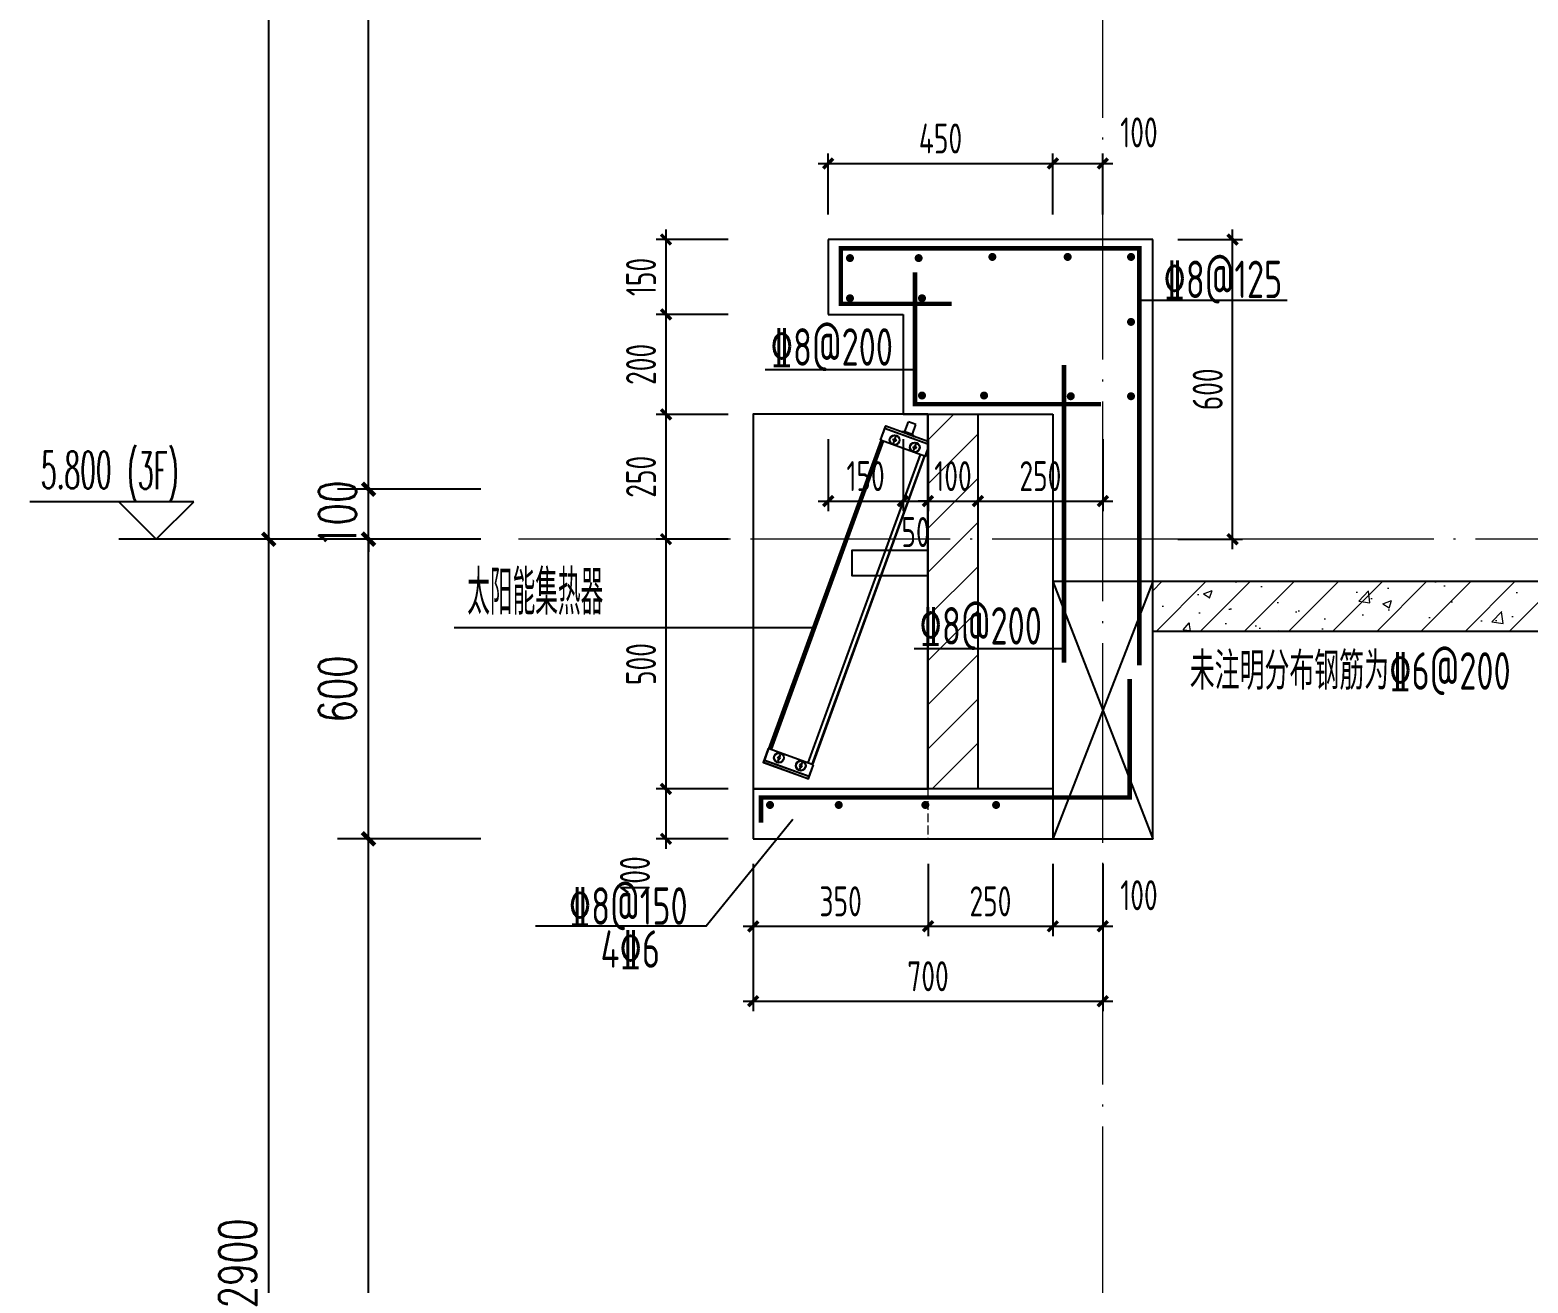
# Model space of a CAD drawing. Extents: x -1712635 to -854203, y -534641 to -21985.
# Drawn here: x -998730 to -995730, y -159580 to -157071 of the extents above; entities that cross this region are included whole.
import ezdxf
from ezdxf.xclip import XClip

# ---------------------------------------------------------------- set-up
doc = ezdxf.new("R2010")
doc.units = 0
doc.header["$LTSCALE"] = 1000
doc.header["$XCLIPFRAME"] = 2
doc.linetypes.add('DASH', pattern=[0.35, 0.25, -0.1])
doc.linetypes.add('DOTE', pattern=[2.42, 2, -0.2, 0.02, -0.2])
doc.layers.get('0').update_dxf_attribs({"linetype": 'CONTINUOUS'})
doc.layers.get('Defpoints').update_dxf_attribs({"linetype": 'CONTINUOUS'})
for name, color, linetype in [('DIM', 2, 'CONTINUOUS'), ('DIM_ELEV', 3, 'CONTINUOUS'), ('DIM_IDEN', 67, 'CONTINUOUS'), ('PUB_DIM', 3, 'CONTINUOUS'), ('PUB_TEXT', 2, 'CONTINUOUS'), ('REIN', 6, 'CONTINUOUS'), ('S-大样-砼线', 7, 'CONTINUOUS'), ('S-引出线', 40, 'CONTINUOUS'), ('TEXT', 2, 'CONTINUOUS'), ('WALL', 2, 'CONTINUOUS'), ('实线层', 7, 'CONTINUOUS')]:
    doc.layers.add(name, color=color, linetype=linetype)
for name, color, linetype, lineweight in [('DOTE', 19, 'DOTE', 9), ('PUB_HATCH', 8, 'CONTINUOUS', 9), ('平面-看线', 45, 'CONTINUOUS', 15)]:
    doc.layers.add(name, color=color, linetype=linetype, lineweight=lineweight)
doc.styles.add('_TCH_DIM', font='SIMPLEX.shx', dxfattribs={"width": 0.7, "bigfont": 'GBCBIG.shx'})
doc.styles.add('_TCH_DIM_T3', font='SIMPLEX', dxfattribs={"width": 0.705882, "bigfont": 'GBCBIG'})
doc.styles.add('DIM_FONT_T3', font='SIMPLEX', dxfattribs={"width": 0.705882, "bigfont": 'GBCBIG'})
doc.styles.add('TSSD_DIMENSION', font='Tssdeng.shx', dxfattribs={"width": 0.7, "bigfont": 'tssdchn.shx'})
doc.styles.add('TSSD_REIN', font='tssdeng.shx', dxfattribs={"width": 0.7, "height": 300, "bigfont": 'tssdchn.shx'})
doc.dimstyles.new('_TCH_ARCH&&25', dxfattribs={"dimtxt": 74.375, "dimasz": 25, "dimexe": 62.5, "dimexo": 75, "dimgap": 25, "dimtad": 1, "dimdec": 0, "dimzin": 0, "dimdsep": 46, "dimtxsty": '_TCH_DIM_T3', "dimblk": 'ARCHTICK', "dimcen": 0.09, "dimclrt": 7, "dimazin": 0, "dimtfac": 1, "dimtdec": 0, "dimtix": 1, "dimtmove": 2, "dimatfit": 3, "dimldrblk": 'ARCHTICK', "dimfxl": 0, "dimtolj": 1, "dimtzin": 0, "dimarcsym": 0})
doc.dimstyles.new('TSSD_20_20', dxfattribs={"dimtxt": 60, "dimasz": 20, "dimexe": 20, "dimexo": 50, "dimgap": 20, "dimtad": 1, "dimdec": 0, "dimzin": 0, "dimdsep": 46, "dimtxsty": 'TSSD_DIMENSION', "dimblk": 'ARCHTICK', "dimblk1": 'ARCHTICK', "dimblk2": 'ARCHTICK', "dimcen": 0, "dimdle": 20, "dimclrt": 7, "dimadec": 0, "dimazin": 0, "dimtfac": 1, "dimtdec": 0, "dimtix": 1, "dimtmove": 2, "dimatfit": 3, "dimfxl": 0, "dimtolj": 1, "dimtzin": 0, "dimarcsym": 0})

# ---------------------------------------------------------------- blocks, each defined once
blk = doc.blocks.new('A$C01192DFB')
at = {"layer": '实线层', "color": 5}
for p, q in [((-245.2, 221), (-235.1, 248.7)), ((-244.8, 220.8), (-234.5, 249)), ((-146.5, 211.5), (-236.8, 244.3)), ((-146.9, 212), (-236.2, 244.4)), ((-235.1, 248.7), (-234.7, 248.5)), ((-145.3, 216.4), (-234.6, 248.9)), ((-145.2, 216.5), (-234.5, 249)), ((-196.4, 238.3), (-189.3, 257.6)), ((-174.3, 252.1), (-189.3, 257.6)), ((-181.3, 232.8), (-174.3, 252.1)), ((-468.5, -396.9), (-243.8, 220.5)), ((-243.5, 220.4), (-468.2, -397)), ((-467.7, -397.2), (-243, 220.2)), ((-240, 219.1), (-464.7, -398.3)), ((-239.5, 218.9), (-464.2, -398.5)), ((-155, 188.2), (-245.2, 221)), ((-219.7, 220.8), (-218.7, 223.5)), ((-217.8, 218.6), (-219.7, 220.8)), ((-219.4, 214.4), (-214.3, 228.2)), ((-218.7, 223.5), (-215.9, 224)), ((-215, 219.1), (-217.8, 218.6)), ((-215.9, 224), (-214, 221.8)), ((-214, 221.8), (-215, 219.1)), ((-196.4, 238.3), (-203, 237.5)), ((-176.7, 228), (-203, 237.5)), ((-196.4, 238.3), (-181.3, 232.8)), ((-181.3, 232.8), (-176.7, 228)), ((-179, 199.7), (-174, 213.5)), ((-155.5, 188.3), (-145.2, 216.5)), ((-155, 188.2), (-144.9, 215.9)), ((-144.9, 215.9), (-145.4, 216)), ((-166, 192.2), (-390.7, -425.2)), ((-165.7, 192), (-390.4, -425.3)), ((-381.9, -428.4), (-157.2, 189)), ((-156.8, 188.8), (-381.5, -428.6)), ((-381.1, -428.7), (-156.4, 188.7)), ((-179.3, 206.1), (-178.4, 208.8)), ((-177.5, 203.9), (-179.3, 206.1)), ((-178.4, 208.8), (-175.5, 209.3)), ((-174.6, 204.4), (-177.5, 203.9)), ((-175.5, 209.3), (-173.7, 207.1)), ((-173.7, 207.1), (-174.6, 204.4)), ((-469.9, -396.4), (-480, -424.1)), ((-469.5, -396.6), (-479.7, -424.8)), ((-388.2, -452.5), (-478.4, -419.7)), ((-379.7, -429.2), (-469.9, -396.4)), ((-379.7, -429.2), (-468, -397.1)), ((-450.2, -412.7), (-451.2, -415.4)), ((-451.2, -415.4), (-449.4, -417.6)), ((-445.9, -408), (-450.9, -421.8)), ((-447.4, -412.2), (-450.2, -412.7)), ((-449.4, -417.6), (-446.5, -417.1)), ((-445.5, -414.4), (-447.4, -412.2)), ((-446.5, -417.1), (-445.5, -414.4)), ((-480, -424.1), (-479.6, -424.3)), ((-390.4, -457.1), (-479.7, -424.6)), ((-390.5, -457.2), (-479.7, -424.8)), ((-388.8, -452.7), (-478.1, -420.2)), ((-406.6, -428.6), (-407.6, -431.3)), ((-407.6, -431.3), (-405.7, -433.5)), ((-402.2, -423.9), (-407.2, -437.7)), ((-403.7, -428.1), (-406.6, -428.6)), ((-405.7, -433.5), (-402.9, -433)), ((-401.9, -430.3), (-403.7, -428.1)), ((-402.9, -433), (-401.9, -430.3)), ((-380.2, -429.1), (-390.5, -457.2)), ((-379.7, -429.2), (-389.8, -456.9)), ((-389.8, -456.9), (-390.3, -456.8))]:
    blk.add_line(p, q, dxfattribs=at)
for points in [[(-236.8, 244.3), (-236.7, 244.4), (-236.5, 244.5), (-236.4, 244.5), (-236.2, 244.4)], [(-146.5, 211.5), (-146.5, 211.6), (-146.6, 211.7), (-146.7, 211.9), (-146.9, 212)], [(-478.4, -419.7), (-478.4, -419.8), (-478.4, -420), (-478.2, -420.1), (-478.1, -420.2)], [(-388.2, -452.5), (-388.3, -452.6), (-388.4, -452.7), (-388.6, -452.7), (-388.8, -452.7)]]:
    blk.add_lwpolyline(points, dxfattribs=at)
blk.add_lwpolyline([(0, 0), (-302.4, 0), (-302.4, -49.7), (0, -49.7)], close=True, dxfattribs=at)
for centre, radius in [((-216.8, 221.3), 10), ((-216.8, 221.3), 9.5), ((-176.5, 206.6), 10), ((-176.5, 206.6), 9.5), ((-448.4, -414.9), 10), ((-448.4, -414.9), 9.5), ((-404.7, -430.8), 10), ((-404.7, -430.8), 9.5)]:
    blk.add_circle(centre, radius, dxfattribs=at)
for centre, start, end in [((-234.7, 248.5), 70, 160), ((-145.4, 216), 340, 70), ((-479.6, -424.3), 160, 250), ((-390.3, -456.8), 250, 340)]:
    blk.add_arc(centre, 0.5, start, end, dxfattribs=at)
blk = doc.blocks.new('_ArchTick')
at = {"color": 0, "const_width": 0.35}
blk.add_lwpolyline([(-0.5, -0.5), (0.5, 0.5)], dxfattribs=at)
blk = doc.blocks.new('*D3051')
at = {"layer": 'Defpoints', "color": 0}
for p in [(-996681.8, -157338.2), (-997131.8, -157490.5), (-996681.8, -157490.5)]:
    blk.add_point(p, dxfattribs=at)
at = {"layer": 'DIM', "color": 0, "lineweight": -2}
for p, q in [((-997131.8, -157440.5), (-997131.8, -157318.2)), ((-996681.8, -157440.5), (-996681.8, -157318.2)), ((-997151.8, -157338.2), (-996661.8, -157338.2))]:
    blk.add_line(p, q, dxfattribs=at)
at = {"layer": 'DIM', "color": 0, "lineweight": -2, "xscale": 20, "yscale": 20, "zscale": 20, "rotation": 180}
blk.add_blockref('_ArchTick', (-997131.8, -157338.2), dxfattribs=at)
at = {"layer": 'DIM', "color": 0, "lineweight": -2, "xscale": 20, "yscale": 20, "zscale": 20}
blk.add_blockref('_ArchTick', (-996681.8, -157338.2), dxfattribs=at)
at = {"layer": 'DIM', "color": 7, "insert": (-996906.8, -157288.2), "char_height": 60, "attachment_point": 5, "style": 'TSSD_DIMENSION'}
blk.add_mtext('\\A1;450', dxfattribs=at)
blk = doc.blocks.new('*D3052')
at = {"layer": 'Defpoints', "color": 0}
for p in [(-996581.8, -157338.2), (-996681.8, -157490.5), (-996581.8, -157490.5)]:
    blk.add_point(p, dxfattribs=at)
at = {"layer": 'DIM', "color": 0, "lineweight": -2}
for p, q in [((-996681.8, -157440.5), (-996681.8, -157318.2)), ((-996581.8, -157440.5), (-996581.8, -157318.2)), ((-996701.8, -157338.2), (-996561.8, -157338.2))]:
    blk.add_line(p, q, dxfattribs=at)
at = {"layer": 'DIM', "color": 0, "lineweight": -2, "xscale": 20, "yscale": 20, "zscale": 20, "rotation": 180}
blk.add_blockref('_ArchTick', (-996681.8, -157338.2), dxfattribs=at)
at = {"layer": 'DIM', "color": 0, "lineweight": -2, "xscale": 20, "yscale": 20, "zscale": 20}
blk.add_blockref('_ArchTick', (-996581.8, -157338.2), dxfattribs=at)
at = {"layer": 'DIM', "color": 7, "insert": (-996509.4, -157276), "char_height": 60, "attachment_point": 5, "style": 'TSSD_DIMENSION'}
blk.add_mtext('\\A1;100', dxfattribs=at)
blk = doc.blocks.new('*D3053')
at = {"layer": 'Defpoints', "color": 0}
for p in [(-997131.8, -157840.5), (-996981.8, -157840.5), (-996981.8, -158014.2)]:
    blk.add_point(p, dxfattribs=at)
at = {"layer": 'DIM', "color": 0, "lineweight": -2}
for p, q in [((-997131.8, -157890.5), (-997131.8, -158034.2)), ((-996981.8, -157890.5), (-996981.8, -158034.2)), ((-997151.8, -158014.2), (-996961.8, -158014.2))]:
    blk.add_line(p, q, dxfattribs=at)
at = {"layer": 'DIM', "color": 0, "lineweight": -2, "xscale": 20, "yscale": 20, "zscale": 20, "rotation": 180}
blk.add_blockref('_ArchTick', (-997131.8, -158014.2), dxfattribs=at)
at = {"layer": 'DIM', "color": 0, "lineweight": -2, "xscale": 20, "yscale": 20, "zscale": 20}
blk.add_blockref('_ArchTick', (-996981.8, -158014.2), dxfattribs=at)
at = {"layer": 'DIM', "color": 7, "insert": (-997056.8, -157964.2), "char_height": 60, "attachment_point": 5, "style": 'TSSD_DIMENSION'}
blk.add_mtext('\\A1;150', dxfattribs=at)
blk = doc.blocks.new('*D3054')
at = {"layer": 'Defpoints', "color": 0}
for p in [(-996981.8, -157840.5), (-996931.8, -157840.5), (-996931.8, -158014.2)]:
    blk.add_point(p, dxfattribs=at)
at = {"layer": 'DIM', "color": 0, "lineweight": -2}
for p, q in [((-996981.8, -157890.5), (-996981.8, -158034.2)), ((-996931.8, -157890.5), (-996931.8, -158034.2)), ((-997001.8, -158014.2), (-996911.8, -158014.2))]:
    blk.add_line(p, q, dxfattribs=at)
at = {"layer": 'DIM', "color": 0, "lineweight": -2, "xscale": 20, "yscale": 20, "zscale": 20, "rotation": 180}
blk.add_blockref('_ArchTick', (-996981.8, -158014.2), dxfattribs=at)
at = {"layer": 'DIM', "color": 0, "lineweight": -2, "xscale": 20, "yscale": 20, "zscale": 20}
blk.add_blockref('_ArchTick', (-996931.8, -158014.2), dxfattribs=at)
at = {"layer": 'DIM', "color": 7, "insert": (-996956.8, -158076.2), "char_height": 60, "attachment_point": 5, "style": 'TSSD_DIMENSION'}
blk.add_mtext('\\A1;50', dxfattribs=at)
blk = doc.blocks.new('*D3055')
at = {"layer": 'Defpoints', "color": 0}
for p in [(-996931.8, -157840.5), (-996831.8, -157840.5), (-996831.8, -158014.2)]:
    blk.add_point(p, dxfattribs=at)
at = {"layer": 'DIM', "color": 0, "lineweight": -2}
for p, q in [((-996931.8, -157890.5), (-996931.8, -158034.2)), ((-996831.8, -157890.5), (-996831.8, -158034.2)), ((-996931.8, -158014.2), (-996951.8, -158014.2)), ((-996931.8, -158014.2), (-996831.8, -158014.2)), ((-996831.8, -158014.2), (-996811.8, -158014.2))]:
    blk.add_line(p, q, dxfattribs=at)
at = {"layer": 'DIM', "color": 0, "lineweight": -2, "xscale": 20, "yscale": 20, "zscale": 20}
blk.add_blockref('_ArchTick', (-996931.8, -158014.2), dxfattribs=at)
at = {"layer": 'DIM', "color": 0, "lineweight": -2, "xscale": 20, "yscale": 20, "zscale": 20, "rotation": 180}
blk.add_blockref('_ArchTick', (-996831.8, -158014.2), dxfattribs=at)
at = {"layer": 'DIM', "color": 7, "insert": (-996881.8, -157964.2), "char_height": 60, "attachment_point": 5, "style": 'TSSD_DIMENSION'}
blk.add_mtext('\\A1;100', dxfattribs=at)
blk = doc.blocks.new('*D3056')
at = {"layer": 'Defpoints', "color": 0}
for p in [(-996831.8, -157840.5), (-996581.8, -157840.5), (-996581.8, -158014.2)]:
    blk.add_point(p, dxfattribs=at)
at = {"layer": 'DIM', "color": 0, "lineweight": -2}
for p, q in [((-996831.8, -157890.5), (-996831.8, -158034.2)), ((-996581.8, -157890.5), (-996581.8, -158034.2)), ((-996851.8, -158014.2), (-996561.8, -158014.2))]:
    blk.add_line(p, q, dxfattribs=at)
at = {"layer": 'DIM', "color": 0, "lineweight": -2, "xscale": 20, "yscale": 20, "zscale": 20, "rotation": 180}
blk.add_blockref('_ArchTick', (-996831.8, -158014.2), dxfattribs=at)
at = {"layer": 'DIM', "color": 0, "lineweight": -2, "xscale": 20, "yscale": 20, "zscale": 20}
blk.add_blockref('_ArchTick', (-996581.8, -158014.2), dxfattribs=at)
at = {"layer": 'DIM', "color": 7, "insert": (-996706.8, -157964.2), "char_height": 60, "attachment_point": 5, "style": 'TSSD_DIMENSION'}
blk.add_mtext('\\A1;250', dxfattribs=at)
blk = doc.blocks.new('*D3069')
at = {"layer": 'Defpoints', "color": 0}
for p in [(-997281.8, -158690.5), (-996581.8, -158690.5), (-996581.8, -159015.6)]:
    blk.add_point(p, dxfattribs=at)
at = {"layer": 'DIM', "color": 0, "lineweight": -2}
for p, q in [((-997281.8, -158740.5), (-997281.8, -159035.6)), ((-996581.8, -158740.5), (-996581.8, -159035.6)), ((-997301.8, -159015.6), (-996561.8, -159015.6))]:
    blk.add_line(p, q, dxfattribs=at)
at = {"layer": 'DIM', "color": 0, "lineweight": -2, "xscale": 20, "yscale": 20, "zscale": 20, "rotation": 180}
blk.add_blockref('_ArchTick', (-997281.8, -159015.6), dxfattribs=at)
at = {"layer": 'DIM', "color": 0, "lineweight": -2, "xscale": 20, "yscale": 20, "zscale": 20}
blk.add_blockref('_ArchTick', (-996581.8, -159015.6), dxfattribs=at)
at = {"layer": 'DIM', "color": 7, "insert": (-996931.8, -158965.6), "char_height": 60, "attachment_point": 5, "style": 'TSSD_DIMENSION'}
blk.add_mtext('\\A1;700', dxfattribs=at)
blk = doc.blocks.new('*D3070')
at = {"layer": 'Defpoints', "color": 0}
for p in [(-997281.8, -158690.5), (-996931.8, -158690.5), (-996931.8, -158865.6)]:
    blk.add_point(p, dxfattribs=at)
at = {"layer": 'DIM', "color": 0, "lineweight": -2}
for p, q in [((-997281.8, -158740.5), (-997281.8, -158885.6)), ((-996931.8, -158740.5), (-996931.8, -158885.6)), ((-997301.8, -158865.6), (-996911.8, -158865.6))]:
    blk.add_line(p, q, dxfattribs=at)
at = {"layer": 'DIM', "color": 0, "lineweight": -2, "xscale": 20, "yscale": 20, "zscale": 20, "rotation": 180}
blk.add_blockref('_ArchTick', (-997281.8, -158865.6), dxfattribs=at)
at = {"layer": 'DIM', "color": 0, "lineweight": -2, "xscale": 20, "yscale": 20, "zscale": 20}
blk.add_blockref('_ArchTick', (-996931.8, -158865.6), dxfattribs=at)
at = {"layer": 'DIM', "color": 7, "insert": (-997106.8, -158815.6), "char_height": 60, "attachment_point": 5, "style": 'TSSD_DIMENSION'}
blk.add_mtext('\\A1;350', dxfattribs=at)
blk = doc.blocks.new('*D3071')
at = {"layer": 'Defpoints', "color": 0}
for p in [(-996931.8, -158690.5), (-996681.8, -158690.5), (-996681.8, -158865.6)]:
    blk.add_point(p, dxfattribs=at)
at = {"layer": 'DIM', "color": 0, "lineweight": -2}
for p, q in [((-996931.8, -158740.5), (-996931.8, -158885.6)), ((-996681.8, -158740.5), (-996681.8, -158885.6)), ((-996951.8, -158865.6), (-996661.8, -158865.6))]:
    blk.add_line(p, q, dxfattribs=at)
at = {"layer": 'DIM', "color": 0, "lineweight": -2, "xscale": 20, "yscale": 20, "zscale": 20, "rotation": 180}
blk.add_blockref('_ArchTick', (-996931.8, -158865.6), dxfattribs=at)
at = {"layer": 'DIM', "color": 0, "lineweight": -2, "xscale": 20, "yscale": 20, "zscale": 20}
blk.add_blockref('_ArchTick', (-996681.8, -158865.6), dxfattribs=at)
at = {"layer": 'DIM', "color": 7, "insert": (-996806.8, -158815.6), "char_height": 60, "attachment_point": 5, "style": 'TSSD_DIMENSION'}
blk.add_mtext('\\A1;250', dxfattribs=at)
blk = doc.blocks.new('*D3072')
at = {"layer": 'Defpoints', "color": 0}
for p in [(-996681.8, -158690.5), (-996581.8, -158690.5), (-996581.8, -158865.6)]:
    blk.add_point(p, dxfattribs=at)
at = {"layer": 'DIM', "color": 0, "lineweight": -2}
for p, q in [((-996681.8, -158740.5), (-996681.8, -158885.6)), ((-996581.8, -158740.5), (-996581.8, -158885.6)), ((-996701.8, -158865.6), (-996561.8, -158865.6))]:
    blk.add_line(p, q, dxfattribs=at)
at = {"layer": 'DIM', "color": 0, "lineweight": -2, "xscale": 20, "yscale": 20, "zscale": 20, "rotation": 180}
blk.add_blockref('_ArchTick', (-996681.8, -158865.6), dxfattribs=at)
at = {"layer": 'DIM', "color": 0, "lineweight": -2, "xscale": 20, "yscale": 20, "zscale": 20}
blk.add_blockref('_ArchTick', (-996581.8, -158865.6), dxfattribs=at)
at = {"layer": 'DIM', "color": 7, "insert": (-996509.4, -158803.4), "char_height": 60, "attachment_point": 5, "style": 'TSSD_DIMENSION'}
blk.add_mtext('\\A1;100', dxfattribs=at)
blk = doc.blocks.new('*D3075')
at = {"layer": 'Defpoints', "color": 0}
for p in [(-996481.8, -157490.5), (-996321.8, -157490.5), (-996481.8, -158090.5)]:
    blk.add_point(p, dxfattribs=at)
at = {"layer": 'DIM', "color": 0, "lineweight": -2}
for p, q in [((-996321.8, -158110.5), (-996321.8, -157470.5)), ((-996431.8, -157490.5), (-996301.8, -157490.5)), ((-996431.8, -158090.5), (-996301.8, -158090.5))]:
    blk.add_line(p, q, dxfattribs=at)
at = {"layer": 'DIM', "color": 0, "lineweight": -2, "xscale": 20, "yscale": 20, "zscale": 20}
for p, rotation in [((-996321.8, -157490.5), 90), ((-996321.8, -158090.5), 270)]:
    blk.add_blockref('_ArchTick', p, dxfattribs=dict(at, rotation=rotation))
at = {"layer": 'DIM', "color": 7, "insert": (-996371.8, -157790.5), "char_height": 60, "attachment_point": 5, "rotation": 90, "style": 'TSSD_DIMENSION'}
blk.add_mtext('\\A1;600', dxfattribs=at)
blk = doc.blocks.new('*D3076')
at = {"layer": 'Defpoints', "color": 0}
for p in [(-997456.4, -157490.5), (-997281.8, -157490.5), (-997281.8, -157640.5)]:
    blk.add_point(p, dxfattribs=at)
at = {"layer": 'DIM', "color": 0, "lineweight": -2}
for p, q in [((-997456.4, -157660.5), (-997456.4, -157470.5)), ((-997331.8, -157490.5), (-997476.4, -157490.5)), ((-997331.8, -157640.5), (-997476.4, -157640.5))]:
    blk.add_line(p, q, dxfattribs=at)
at = {"layer": 'DIM', "color": 0, "lineweight": -2, "xscale": 20, "yscale": 20, "zscale": 20}
for p, rotation in [((-997456.4, -157490.5), 90), ((-997456.4, -157640.5), 270)]:
    blk.add_blockref('_ArchTick', p, dxfattribs=dict(at, rotation=rotation))
at = {"layer": 'DIM', "color": 7, "insert": (-997506.4, -157565.5), "char_height": 60, "attachment_point": 5, "rotation": 90, "style": 'TSSD_DIMENSION'}
blk.add_mtext('\\A1;150', dxfattribs=at)
blk = doc.blocks.new('*D3077')
at = {"layer": 'Defpoints', "color": 0}
for p in [(-997456.4, -157640.5), (-997281.8, -157640.5), (-997281.8, -157840.5)]:
    blk.add_point(p, dxfattribs=at)
at = {"layer": 'DIM', "color": 0, "lineweight": -2}
for p, q in [((-997456.4, -157860.5), (-997456.4, -157620.5)), ((-997331.8, -157640.5), (-997476.4, -157640.5)), ((-997331.8, -157840.5), (-997476.4, -157840.5))]:
    blk.add_line(p, q, dxfattribs=at)
at = {"layer": 'DIM', "color": 0, "lineweight": -2, "xscale": 20, "yscale": 20, "zscale": 20}
for p, rotation in [((-997456.4, -157640.5), 90), ((-997456.4, -157840.5), 270)]:
    blk.add_blockref('_ArchTick', p, dxfattribs=dict(at, rotation=rotation))
at = {"layer": 'DIM', "color": 7, "insert": (-997506.4, -157740.5), "char_height": 60, "attachment_point": 5, "rotation": 90, "style": 'TSSD_DIMENSION'}
blk.add_mtext('\\A1;200', dxfattribs=at)
blk = doc.blocks.new('*D3078')
at = {"layer": 'Defpoints', "color": 0}
for p in [(-997456.4, -157840.5), (-997281.8, -157840.5), (-997281.8, -158090.5)]:
    blk.add_point(p, dxfattribs=at)
at = {"layer": 'DIM', "color": 0, "lineweight": -2}
for p, q in [((-997331.8, -157840.5), (-997476.4, -157840.5)), ((-997456.4, -158110.5), (-997456.4, -157820.5)), ((-997331.8, -158090.5), (-997476.4, -158090.5))]:
    blk.add_line(p, q, dxfattribs=at)
at = {"layer": 'DIM', "color": 0, "lineweight": -2, "xscale": 20, "yscale": 20, "zscale": 20}
for p, rotation in [((-997456.4, -157840.5), 90), ((-997456.4, -158090.5), 270)]:
    blk.add_blockref('_ArchTick', p, dxfattribs=dict(at, rotation=rotation))
at = {"layer": 'DIM', "color": 7, "insert": (-997506.4, -157965.5), "char_height": 60, "attachment_point": 5, "rotation": 90, "style": 'TSSD_DIMENSION'}
blk.add_mtext('\\A1;250', dxfattribs=at)
blk = doc.blocks.new('*D3079')
at = {"layer": 'Defpoints', "color": 0}
for p in [(-997456.4, -158090.5), (-997281.8, -158090.5), (-997281.8, -158590.5)]:
    blk.add_point(p, dxfattribs=at)
at = {"layer": 'DIM', "color": 0, "lineweight": -2}
for p, q in [((-997456.4, -158610.5), (-997456.4, -158070.5)), ((-997331.8, -158090.5), (-997476.4, -158090.5)), ((-997331.8, -158590.5), (-997476.4, -158590.5))]:
    blk.add_line(p, q, dxfattribs=at)
at = {"layer": 'DIM', "color": 0, "lineweight": -2, "xscale": 20, "yscale": 20, "zscale": 20}
for p, rotation in [((-997456.4, -158090.5), 90), ((-997456.4, -158590.5), 270)]:
    blk.add_blockref('_ArchTick', p, dxfattribs=dict(at, rotation=rotation))
at = {"layer": 'DIM', "color": 7, "insert": (-997506.4, -158340.5), "char_height": 60, "attachment_point": 5, "rotation": 90, "style": 'TSSD_DIMENSION'}
blk.add_mtext('\\A1;500', dxfattribs=at)
blk = doc.blocks.new('*D3080')
at = {"layer": 'Defpoints', "color": 0}
for p in [(-997456.4, -158590.5), (-997281.8, -158590.5), (-997281.8, -158690.5)]:
    blk.add_point(p, dxfattribs=at)
at = {"layer": 'DIM', "color": 0, "lineweight": -2}
for p, q in [((-997331.8, -158590.5), (-997476.4, -158590.5)), ((-997456.4, -158710.5), (-997456.4, -158570.5)), ((-997331.8, -158690.5), (-997476.4, -158690.5))]:
    blk.add_line(p, q, dxfattribs=at)
at = {"layer": 'DIM', "color": 0, "lineweight": -2, "xscale": 20, "yscale": 20, "zscale": 20}
for p, rotation in [((-997456.4, -158590.5), 90), ((-997456.4, -158690.5), 270)]:
    blk.add_blockref('_ArchTick', p, dxfattribs=dict(at, rotation=rotation))
at = {"layer": 'DIM', "color": 7, "insert": (-997518.6, -158762.9), "char_height": 60, "attachment_point": 5, "rotation": 90, "style": 'TSSD_DIMENSION'}
blk.add_mtext('\\A1;100', dxfattribs=at)
blk = doc.blocks.new('*D3107')
at = {"layer": 'Defpoints', "color": 0}
for p in [(-998052, -158690.5), (-997752, -158690.5), (-997752, -160890.5)]:
    blk.add_point(p, dxfattribs=at)
at = {"layer": 'PUB_DIM', "color": 0, "lineweight": -2}
for p, q in [((-997827, -158690.5), (-998114.5, -158690.5)), ((-998052, -160890.5), (-998052, -158690.5)), ((-997827, -160890.5), (-998114.5, -160890.5))]:
    blk.add_line(p, q, dxfattribs=at)
at = {"layer": 'PUB_DIM', "color": 0, "lineweight": -2, "xscale": 25, "yscale": 25, "zscale": 25}
for p, rotation in [((-998052, -158690.5), 90), ((-998052, -160890.5), 270)]:
    blk.add_blockref('_ArchTick', p, dxfattribs=dict(at, rotation=rotation))
at = {"layer": 'PUB_DIM', "color": 7, "insert": (-998114.2, -159790.5), "char_height": 74.38, "attachment_point": 5, "rotation": 90, "style": '_TCH_DIM_T3'}
blk.add_mtext('\\A1;2200', dxfattribs=at)
blk = doc.blocks.new('*D3108')
at = {"layer": 'Defpoints', "color": 0}
for p in [(-998052, -158090.5), (-997752, -158090.5), (-997752, -158690.5)]:
    blk.add_point(p, dxfattribs=at)
at = {"layer": 'PUB_DIM', "color": 0, "lineweight": -2}
for p, q in [((-997827, -158090.5), (-998114.5, -158090.5)), ((-998052, -158690.5), (-998052, -158090.5)), ((-997827, -158690.5), (-998114.5, -158690.5))]:
    blk.add_line(p, q, dxfattribs=at)
at = {"layer": 'PUB_DIM', "color": 0, "lineweight": -2, "xscale": 25, "yscale": 25, "zscale": 25}
for p, rotation in [((-998052, -158090.5), 90), ((-998052, -158690.5), 270)]:
    blk.add_blockref('_ArchTick', p, dxfattribs=dict(at, rotation=rotation))
at = {"layer": 'PUB_DIM', "color": 7, "insert": (-998114.2, -158390.5), "char_height": 74.38, "attachment_point": 5, "rotation": 90, "style": '_TCH_DIM_T3'}
blk.add_mtext('\\A1;600', dxfattribs=at)
blk = doc.blocks.new('*D3109')
at = {"layer": 'Defpoints', "color": 0}
for p in [(-998052, -157990.5), (-997752, -157990.5), (-997752, -158090.5)]:
    blk.add_point(p, dxfattribs=at)
at = {"layer": 'PUB_DIM', "color": 0, "lineweight": -2}
for p, q in [((-997827, -157990.5), (-998114.5, -157990.5)), ((-998052, -157990.5), (-998052, -157965.5)), ((-998052, -158090.5), (-998052, -157990.5)), ((-997827, -158090.5), (-998114.5, -158090.5)), ((-998052, -158090.5), (-998052, -158115.5))]:
    blk.add_line(p, q, dxfattribs=at)
at = {"layer": 'PUB_DIM', "color": 0, "lineweight": -2, "xscale": 25, "yscale": 25, "zscale": 25}
for p, rotation in [((-998052, -157990.5), 270), ((-998052, -158090.5), 90)]:
    blk.add_blockref('_ArchTick', p, dxfattribs=dict(at, rotation=rotation))
at = {"layer": 'PUB_DIM', "color": 7, "insert": (-998114.2, -158040.5), "char_height": 74.38, "attachment_point": 5, "rotation": 90, "style": '_TCH_DIM_T3'}
blk.add_mtext('\\A1;100', dxfattribs=at)
blk = doc.blocks.new('*D3110')
at = {"layer": 'Defpoints', "color": 0}
for p in [(-998052, -155790.5), (-997752, -155790.5), (-997752, -157990.5)]:
    blk.add_point(p, dxfattribs=at)
at = {"layer": 'PUB_DIM', "color": 0, "lineweight": -2}
for p, q in [((-997827, -155790.5), (-998114.5, -155790.5)), ((-998052, -157990.5), (-998052, -155790.5)), ((-997827, -157990.5), (-998114.5, -157990.5))]:
    blk.add_line(p, q, dxfattribs=at)
at = {"layer": 'PUB_DIM', "color": 0, "lineweight": -2, "xscale": 25, "yscale": 25, "zscale": 25}
for p, rotation in [((-998052, -155790.5), 90), ((-998052, -157990.5), 270)]:
    blk.add_blockref('_ArchTick', p, dxfattribs=dict(at, rotation=rotation))
at = {"layer": 'PUB_DIM', "color": 7, "insert": (-998114.2, -156890.5), "char_height": 74.38, "attachment_point": 5, "rotation": 90, "style": '_TCH_DIM_T3'}
blk.add_mtext('\\A1;2200', dxfattribs=at)
blk = doc.blocks.new('*D3122')
at = {"layer": 'Defpoints', "color": 0}
for p in [(-998252, -158090.5), (-997752, -158090.5), (-997752, -160990.5)]:
    blk.add_point(p, dxfattribs=at)
at = {"layer": 'PUB_DIM', "color": 0, "lineweight": -2}
for p, q in [((-997827, -158090.5), (-998314.5, -158090.5)), ((-998252, -160990.5), (-998252, -158090.5)), ((-997827, -160990.5), (-998314.5, -160990.5))]:
    blk.add_line(p, q, dxfattribs=at)
at = {"layer": 'PUB_DIM', "color": 0, "lineweight": -2, "xscale": 25, "yscale": 25, "zscale": 25}
for p, rotation in [((-998252, -158090.5), 90), ((-998252, -160990.5), 270)]:
    blk.add_blockref('_ArchTick', p, dxfattribs=dict(at, rotation=rotation))
at = {"layer": 'PUB_DIM', "color": 7, "insert": (-998314.2, -159540.5), "char_height": 74.38, "attachment_point": 5, "rotation": 90, "style": '_TCH_DIM_T3'}
blk.add_mtext('\\A1;2900', dxfattribs=at)
blk = doc.blocks.new('*D3123')
at = {"layer": 'Defpoints', "color": 0}
for p in [(-998252, -155190.5), (-997752, -155190.5), (-997752, -158090.5)]:
    blk.add_point(p, dxfattribs=at)
at = {"layer": 'PUB_DIM', "color": 0, "lineweight": -2}
for p, q in [((-997827, -155190.5), (-998314.5, -155190.5)), ((-998252, -158090.5), (-998252, -155190.5)), ((-997827, -158090.5), (-998314.5, -158090.5))]:
    blk.add_line(p, q, dxfattribs=at)
at = {"layer": 'PUB_DIM', "color": 0, "lineweight": -2, "xscale": 25, "yscale": 25, "zscale": 25}
for p, rotation in [((-998252, -155190.5), 90), ((-998252, -158090.5), 270)]:
    blk.add_blockref('_ArchTick', p, dxfattribs=dict(at, rotation=rotation))
at = {"layer": 'PUB_DIM', "color": 7, "insert": (-998314.2, -156640.5), "char_height": 74.38, "attachment_point": 5, "rotation": 90, "style": '_TCH_DIM_T3'}
blk.add_mtext('\\A1;2900', dxfattribs=at)
blk = doc.blocks.new('20210809.02271152')
at = {"layer": 'REIN', "const_width": 9}
for points in [[(87988.1, 67904.5), (87766, 67904.5), (87766, 68015.8), (88363.7, 68015.8), (88363.7, 67180.8)], [(87914.3, 67967.4), (87914.3, 67703.8), (88286.6, 67703.8)], [(88212.6, 67186.4), (88212.6, 67782.3)], [(87606.1, 66865.9), (87606.1, 66916.3), (88344.3, 66916.3), (88344.3, 67153.2)]]:
    blk.add_lwpolyline(points, dxfattribs=at)
at = {"layer": 'REIN', "const_width": 8}
for points in [[(87780.2, 67996.2, 1), (87788.2, 67996.2, 1)], [(87917.7, 67996.2, 1), (87925.7, 67996.2, 1)], [(88065.3, 67998.5, 1), (88073.3, 67998.5, 1)], [(88216.1, 67998.5, 1), (88224.1, 67998.5, 1)], [(88343, 67998.5, 1), (88351, 67998.5, 1)], [(87780.2, 67915.8, 1), (87788.2, 67915.8, 1)], [(87924.4, 67915.8, 1), (87932.4, 67915.8, 1)], [(88343, 67868.4, 1), (88351, 67868.4, 1)], [(87924.4, 67721, 1), (87932.4, 67721, 1)], [(88048.7, 67721, 1), (88056.7, 67721, 1)], [(88222.3, 67719.6, 1), (88230.3, 67719.6, 1)], [(88343, 67719.6, 1), (88351, 67719.6, 1)], [(87620.1, 66901.2, 1), (87628.1, 66901.2, 1)], [(87757.7, 66901.2, 1), (87765.7, 66901.2, 1)], [(87931.1, 66901.2, 1), (87939.1, 66901.2, 1)], [(88072.8, 66901.2, 1), (88080.8, 66901.2, 1)]]:
    blk.add_lwpolyline(points, format="xyb", close=True, dxfattribs=at)
at = {"layer": 'S-引出线'}
for p, q in [((88359.7, 67912), (88659.8, 67912)), ((87614.2, 67773.1), (87914.3, 67773.1)), ((87912.5, 67214.7), (88212.6, 67214.7))]:
    blk.add_line(p, q, dxfattribs=at)
blk.add_lwpolyline([(87669.8, 66872.1), (87496.1, 66658.7), (87154.5, 66658.7)], dxfattribs=at)
at = {"layer": 'TEXT', "style": 'TSSD_REIN', "width": 0.7}
for s, p in [('%%1328@125', (88411.8, 67916.1)), ('%%1328@200', (87625.2, 67780.7)), ('%%1328@200', (87923.4, 67222.3)), ('未注明分布钢筋为%%1326@200', (88464.6, 67132)), ('%%1328@150', (87221.1, 66661.3)), ('4%%1326', (87284.9, 66575.2))]:
    blk.add_text(s, height=75, rotation=0, dxfattribs=at).set_placement(p)
blk = doc.blocks.new('20210902.15310664')
at = {"layer": 'DOTE', "color": 1, "linetype": 'DOTE', "ltscale": 0.2}
for p, q in [((85057.8, -133245.9), (85057.8, -113645.9)), ((87656.3, -126345.9), (83887.6, -126345.9))]:
    blk.add_line(p, q, dxfattribs=at)

msp = doc.modelspace()

# ---------------------------------------------------------------- hatches: boundary and pattern name
at = {"layer": 'PUB_HATCH'}
h = msp.add_hatch(dxfattribs=at)
h.set_pattern_fill('普通砖', color=256, scale=25, style=0)
h.set_pattern_definition([(45, (-1569657.01, 4597.395), (-44.1941915, 44.1941915), [])])
h.paths.add_polyline_path([(-996931.83, -157840.48), (-996931.83, -158590.48), (-996831.83, -158590.48), (-996831.83, -157840.48)])
h = msp.add_hatch(dxfattribs=at)
h.set_pattern_fill('钢筋混凝土', color=256, scale=25, style=0)
h.set_pattern_definition([(45, (-1569657.01, 4552.52), (-44.194174, 44.194174), []), (50, (-1569657.01, 4552.52), (179.315046, -15.688034), [18.75, -206.25]), (355, (-1569657.01, 4552.52), (-34.687833, 188.048033), [15, -165]), (100.4514, (-1569642.07, 4551.21), (144.627345, 172.359886), [15.93505, -175.28553]), (46.1842, (-1569657, 4602.52), (266.81026, -41.37975), [28.125, -309.375]), (96.6356, (-1569634.78, 4599.07), (233.66568, 243.52947), [23.90257, -262.92825]), (351.1842, (-1569657, 4602.52), (233.66549, 243.52965), [22.5, -247.5]), (21, (-1569632.01, 4590.02), (149.226763, -100.654723), [18.75, -206.25]), (326, (-1569632.01, 4590.02), (60.828833, 181.28751), [15, -165]), (71.4514, (-1569619.58, 4581.63), (210.055657, 80.632624), [15.93505, -175.28553]), (37.5, (-1569657.01, 4552.52), (3.039964, 83.2234635), [0, -163, 0, -167.5, 0, -165.625]), (7.5, (-1569657.01, 4552.52), (65.767384, 98.602928), [0, -95.5, 0, -159.25, 0, -63.125]), (327.5, (-1569712.76, 4552.52), (133.455609, -5.638718), [0, -62.5, 0, -195, 0, -258.75]), (317.5, (-1569737.76, 4552.52), (145.796542, 25.026246), [0, -81.25, 0, -129.5, 0, -183.75])])
h.paths.add_polyline_path([(-996481.83, -158175.52), (-996481.83, -158275.52), (-993983.3, -158275.52), (-993983.3, -158175.52)])

# ---------------------------------------------------------------- linework, layer by layer
at = {"layer": 'DIM_ELEV', "color": 1}
for p, q in [((-998402.02, -158015.52), (-998730.02, -158015.52)), ((-998477.02, -158090.52), (-998552.02, -158015.52)), ((-998477.02, -158090.52), (-998402.02, -158015.52)), ((-998052.02, -158090.52), (-998552.02, -158090.52))]:
    msp.add_line(p, q, dxfattribs=at)
at = {"layer": 'DIM_IDEN'}
for p, q in [((-997343.31, -158268.02), (-997880.74, -158268.02)), ((-997162.23, -158268.02), (-997343.31, -158268.02))]:
    msp.add_line(p, q, dxfattribs=at)
at = {"layer": 'S-大样-砼线'}
for p, q in [((-996681.83, -158175.48), (-996481.83, -158690.48)), ((-996481.83, -158175.48), (-996681.83, -158690.48))]:
    msp.add_line(p, q, dxfattribs=at)
msp.add_lwpolyline([(-996481.83, -158175.48), (-996681.83, -158175.48), (-996681.83, -158690.48), (-996481.83, -158690.48)], close=True, dxfattribs=at)
at = {"layer": 'WALL'}
for p, q in [((-996481.83, -157490.48), (-997131.83, -157490.48)), ((-997131.83, -157490.48), (-997131.83, -157640.48)), ((-996481.83, -158175.52), (-996481.83, -157490.48)), ((-997131.83, -157640.48), (-996981.83, -157640.48)), ((-996981.83, -157640.48), (-996981.83, -157840.48)), ((-996981.83, -157840.48), (-996681.83, -157840.48)), ((-996931.83, -157840.48), (-996931.83, -158590.48)), ((-996831.83, -157840.48), (-996831.83, -158590.48)), ((-996681.83, -157840.48), (-996681.83, -158590.48)), ((-993983.3, -158175.52), (-996481.83, -158175.52)), ((-993983.3, -158275.52), (-996481.83, -158275.52)), ((-996481.83, -158690.48), (-996481.83, -158275.52)), ((-996681.83, -158590.48), (-997281.83, -158590.48)), ((-997281.83, -158590.48), (-997281.83, -158690.41)), ((-997281.83, -158690.41), (-996481.83, -158690.48))]:
    msp.add_line(p, q, dxfattribs=at)
at = {"layer": '平面-看线', "color": 6, "linetype": 'DASH', "ltscale": 0.07}
msp.add_line((-996931.83, -158590.52), (-996931.83, -158690.51), dxfattribs=at)

# ---------------------------------------------------------------- block references
ref = msp.add_blockref('A$C01192DFB', (-996781.83, -158113.26))
XClip(ref).set_block_clipping_path([(-499.9999972109, -477.2523620249), (-149.9999999827, 272.7850539306)])
at = {"layer": 'DOTE'}
msp.add_blockref('20210902.15310664', (-1081639.59, -31744.62), dxfattribs=at)
at = {"layer": 'REIN'}
msp.add_blockref('20210809.02271152', (-1084872.26, -225523.83), dxfattribs=at)

# ---------------------------------------------------------------- texts
at = {"layer": 'PUB_TEXT', "color": 1, "style": '_TCH_DIM', "width": 0.494118}
for s, p in [('(3F)', (-998535.97, -157990.49)), ('5.800', (-998708.12, -157989.27))]:
    msp.add_text(s, height=74.375, dxfattribs=at).set_placement(p)
at = {"layer": 'PUB_TEXT', "style": 'DIM_FONT_T3', "width": 0.705882}
msp.add_text('太阳能集热器', height=89.362, dxfattribs=at).set_placement((-997854.49, -158241.77))

# ---------------------------------------------------------------- dimensions: what is measured, and where the dimension line sits
at = {"layer": 'DIM'}
for base, p1, p2, angle, picture, middle in [((-996581.83, -157338.15), (-996681.83, -157490.48), (-996581.83, -157490.48), 360, '*D3052', (-996509.41, -157275.97)), ((-996931.83, -158014.23), (-996981.83, -157840.52), (-996931.83, -157840.52), 360, '*D3054', (-996956.83, -158076.2)), ((-997456.44, -158590.52), (-997281.83, -158690.52), (-997281.83, -158590.52), 90, '*D3080', (-997518.63, -158762.93)), ((-996581.8, -158865.57), (-996681.8, -158690.52), (-996581.8, -158690.52), 0, '*D3072', (-996509.38, -158803.38))]:
    dim = msp.add_linear_dim(base=base, p1=p1, p2=p2, angle=angle, dimstyle='TSSD_20_20', dxfattribs=at)
    dim.commit()
    dim.dimension.update_dxf_attribs({"geometry": picture, "text_midpoint": middle, "dimtype": 161})
for p1, p2, distance, picture, middle in [((-997131.83, -157490.48), (-996681.83, -157490.48), 152.32, '*D3051', (-996906.83, -157288.15)), ((-997281.83, -157640.48), (-997281.83, -157490.48), 174.61, '*D3076', (-997506.44, -157565.48)), ((-996481.83, -158090.52), (-996481.83, -157490.48), -160, '*D3075', (-996371.83, -157790.5)), ((-997281.83, -157840.48), (-997281.83, -157640.48), 174.61, '*D3077', (-997506.44, -157740.48)), ((-997281.83, -158090.52), (-997281.83, -157840.48), 174.61, '*D3078', (-997506.44, -157965.5)), ((-997131.83, -157840.52), (-996981.83, -157840.52), -173.71, '*D3053', (-997056.83, -157964.23)), ((-996931.83, -157840.52), (-996831.83, -157840.52), -173.71, '*D3055', (-996881.83, -157964.23)), ((-996831.83, -157840.52), (-996581.83, -157840.52), -173.71, '*D3056', (-996706.83, -157964.23)), ((-997281.83, -158590.52), (-997281.83, -158090.52), 174.61, '*D3079', (-997506.44, -158340.52)), ((-997281.83, -158690.52), (-996581.8, -158690.52), -325.06, '*D3069', (-996931.81, -158965.57)), ((-997281.83, -158690.52), (-996931.83, -158690.52), -175.06, '*D3070', (-997106.83, -158815.57)), ((-996931.83, -158690.52), (-996681.8, -158690.52), -175.06, '*D3071', (-996806.81, -158815.57))]:
    dim = msp.add_aligned_dim(p1=p1, p2=p2, distance=distance, dimstyle='TSSD_20_20', dxfattribs=at)
    dim.commit()
    dim.dimension.update_dxf_attribs({"geometry": picture, "text_midpoint": middle})
at = {"layer": 'PUB_DIM'}
for p1, p2, distance, picture, middle in [((-997752.02, -158090.52), (-997752.02, -155190.52), 500, '*D3123', (-998314.21, -156640.52)), ((-997752.02, -157990.52), (-997752.02, -155790.52), 300, '*D3110', (-998114.21, -156890.52)), ((-997752.02, -158090.52), (-997752.02, -157990.52), 300, '*D3109', (-998114.21, -158040.52)), ((-997752.02, -160990.52), (-997752.02, -158090.52), 500, '*D3122', (-998314.21, -159540.52)), ((-997752.02, -158690.52), (-997752.02, -158090.52), 300, '*D3108', (-998114.21, -158390.52)), ((-997752.02, -160890.52), (-997752.02, -158690.52), 300, '*D3107', (-998114.21, -159790.52))]:
    dim = msp.add_aligned_dim(p1=p1, p2=p2, distance=distance, dimstyle='_TCH_ARCH&&25', dxfattribs=at)
    dim.commit()
    dim.dimension.update_dxf_attribs({"geometry": picture, "text_midpoint": middle})

doc.saveas('drawing.dxf')
